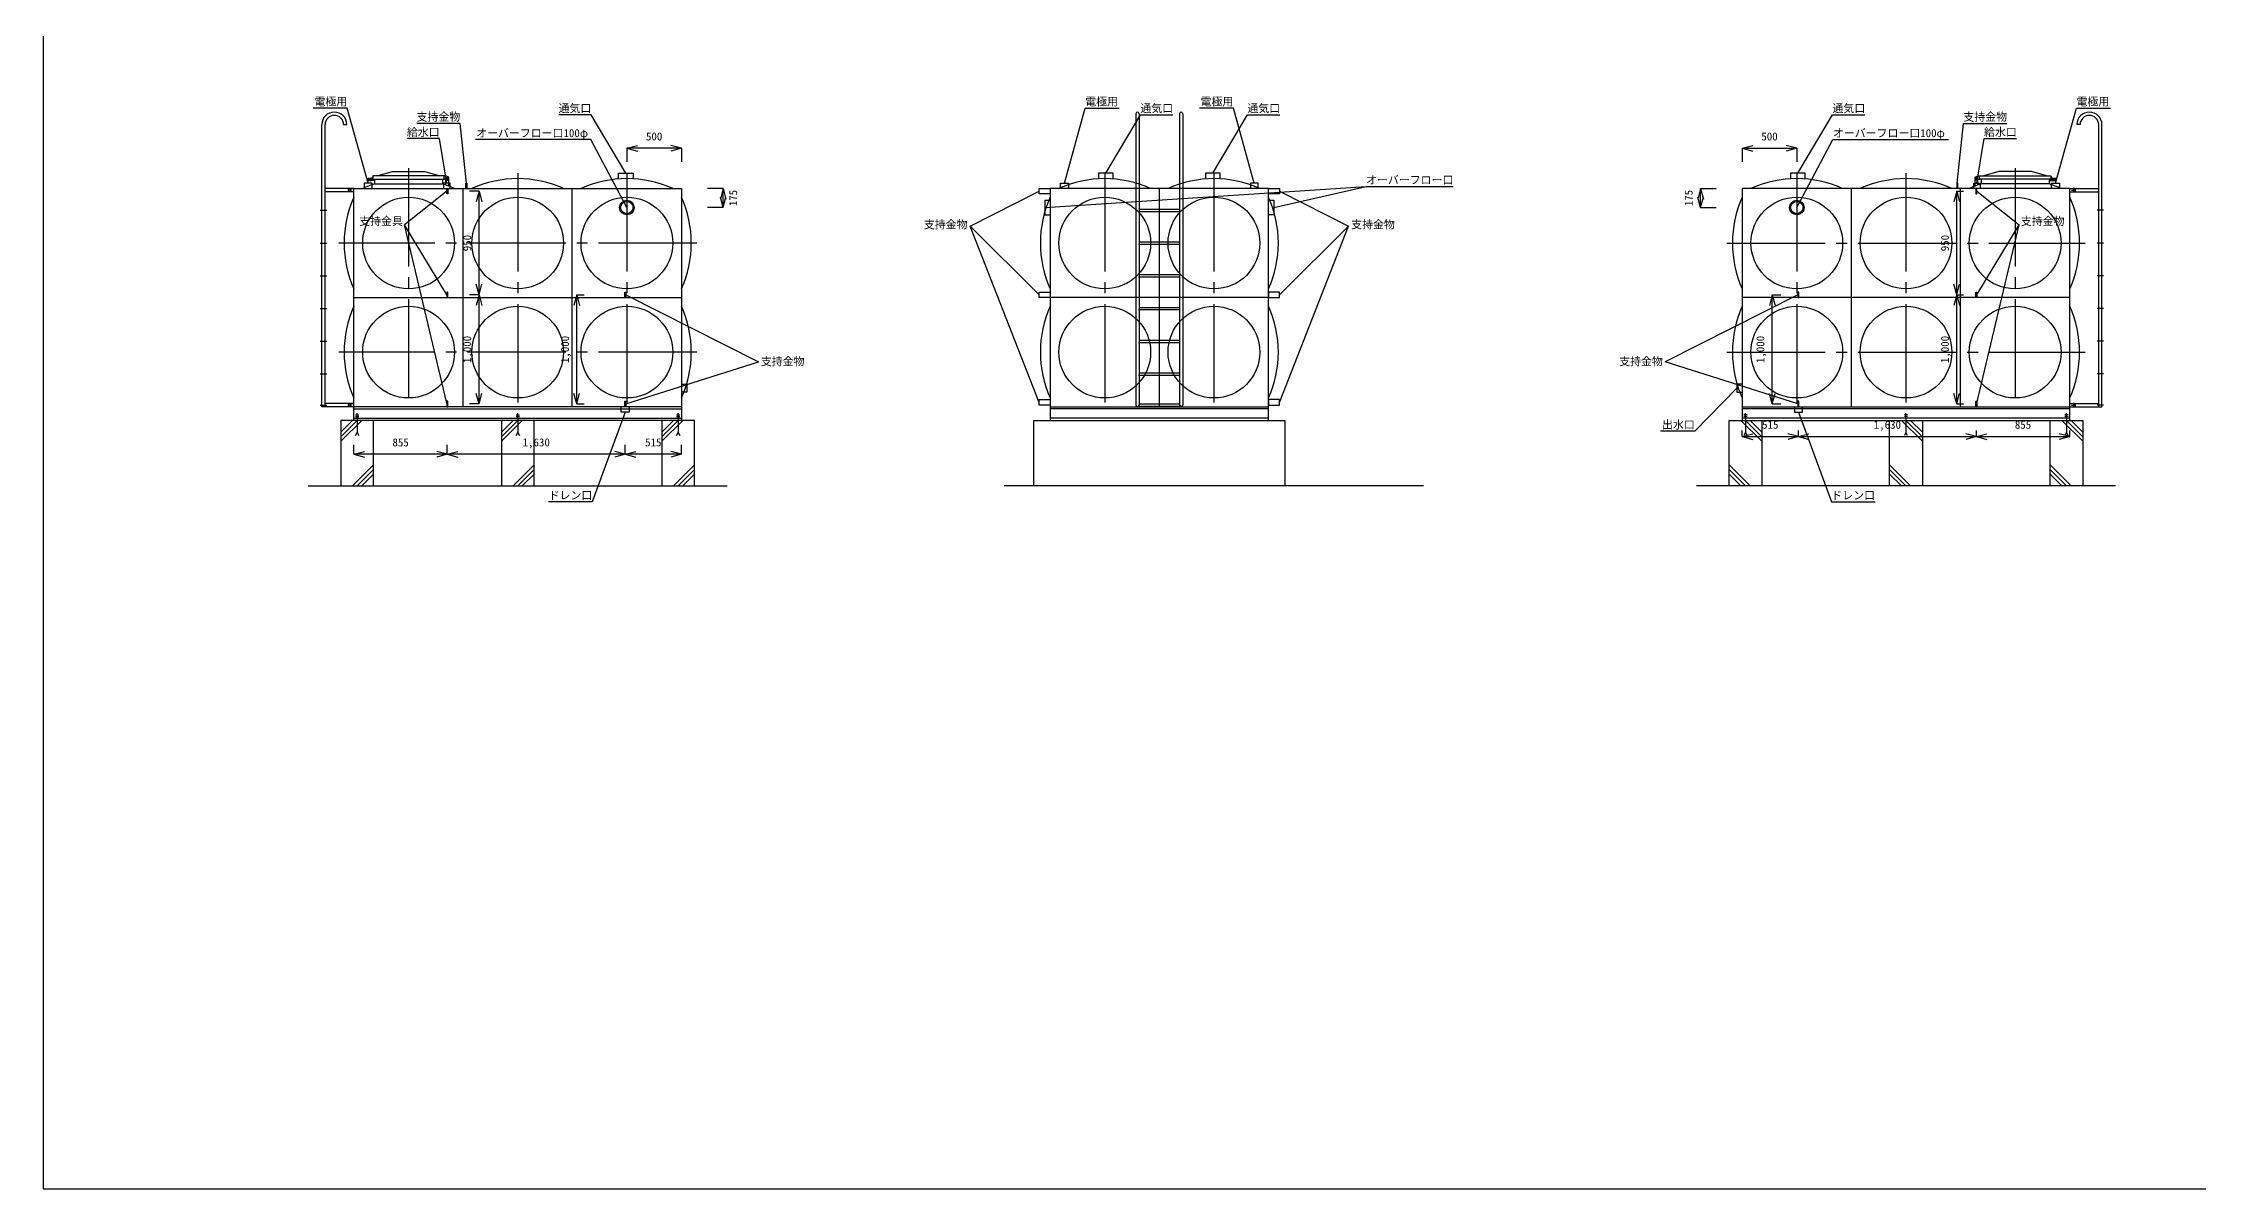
# Model space of a CAD drawing. Units: millimetres at full size, sheet at 1:100. Extents: x -12202 to 17498, y -14755 to 6245.
# Drawn here: x -12202 to 7544, y -14755 to -4255 of the extents above; entities that cross this region are included whole.
import ezdxf
from ezdxf.enums import TextEntityAlignment as Align

# ---------------------------------------------------------------- set-up
doc = ezdxf.new("R2010")
doc.units = ezdxf.units.MM
doc.header["$LTSCALE"] = 100
doc.linetypes.add('CHAIN2', pattern=[12, 9, -1, 1, -1])
doc.linetypes.add('DASHED3', pattern=[4, 3, -1])
for name, color, linetype in [('0-0_印刷枠', 7, 'Continuous'), ('0-2_基礎', 4, 'Continuous'), ('0-3_受水槽', 4, 'Continuous'), ('0-4_排水', 2, 'Continuous'), ('0-5_給水', 3, 'Continuous'), ('0-6_電線', 4, 'Continuous'), ('0-A_通気', 7, 'Continuous')]:
    doc.layers.add(name, color=color, linetype=linetype)
doc.styles.add('ＭＳ ゴシック', font='')
doc.styles.get('ＭＳ ゴシック').set_extended_font_data('MS Gothic')

msp = doc.modelspace()

# ---------------------------------------------------------------- linework, layer by layer
at = {"layer": '0-0_印刷枠'}
msp.add_lwpolyline([(17497.5, -14755.4), (17497.5, 6244.6), (-12202.5, 6244.6), (-12202.5, -14755.4)], close=True, dxfattribs=at)
at = {"layer": '0-2_基礎', "color": 5}
for p, q in [((-9475.1, -7712.6), (-9475.1, -8312.6)), ((-9175.1, -8312.6), (-9175.1, -7712.6)), ((-8005.1, -7712.6), (-8005.1, -8312.6)), ((-7705.1, -8312.6), (-7705.1, -7712.6)), ((-6535.1, -7712.6), (-6535.1, -8312.6)), ((-6235.1, -8312.6), (-6235.1, -7712.6)), ((-3127.8, -7712.6), (-827.8, -7712.6)), ((3241.5, -8312.6), (3241.5, -7712.6)), ((3541.5, -7712.6), (3541.5, -8312.6)), ((4711.5, -8312.6), (4711.5, -7712.6)), ((5011.5, -7712.6), (5011.5, -8312.6)), ((6181.5, -8312.6), (6181.5, -7712.6)), ((6481.5, -7712.6), (6481.5, -8312.6))]:
    msp.add_line(p, q, dxfattribs=at)
at = {"layer": '0-2_基礎'}
for p, q in [((-9325.1, -7712.6), (-9475.1, -7862.6)), ((-9367.1, -7712.6), (-9475.1, -7820.6)), ((-9283.1, -7712.6), (-9475.1, -7904.6)), ((-7855.1, -7712.6), (-8005.1, -7862.6)), ((-7897.1, -7712.6), (-8005.1, -7820.6)), ((-7813.1, -7712.6), (-8005.1, -7904.6)), ((-6385.1, -7712.6), (-6535.1, -7862.6)), ((-6427.1, -7712.6), (-6535.1, -7820.6)), ((-6343.1, -7712.6), (-6535.1, -7904.6)), ((3349.5, -7712.6), (3541.5, -7904.6)), ((3391.5, -7712.6), (3541.5, -7862.6)), ((3433.5, -7712.6), (3541.5, -7820.6)), ((4819.5, -7712.6), (5011.5, -7904.6)), ((4861.5, -7712.6), (5011.5, -7862.6)), ((4903.5, -7712.6), (5011.5, -7820.6)), ((6289.5, -7712.6), (6481.5, -7904.6)), ((6331.5, -7712.6), (6481.5, -7862.6)), ((6373.5, -7712.6), (6481.5, -7820.6)), ((-9175.1, -8120.6), (-9367.1, -8312.6)), ((-9175.1, -8162.6), (-9325.1, -8312.6)), ((-9175.1, -8204.6), (-9283.1, -8312.6)), ((-7705.1, -8120.6), (-7897.1, -8312.6)), ((-7705.1, -8162.6), (-7855.1, -8312.6)), ((-7705.1, -8204.6), (-7813.1, -8312.6)), ((-6235.1, -8120.6), (-6427.1, -8312.6)), ((-6235.1, -8162.6), (-6385.1, -8312.6)), ((-6235.1, -8204.6), (-6343.1, -8312.6)), ((3241.5, -8120.6), (3433.5, -8312.6)), ((3241.5, -8162.6), (3391.5, -8312.6)), ((3241.5, -8204.6), (3349.5, -8312.6)), ((4711.5, -8120.6), (4903.5, -8312.6)), ((4711.5, -8162.6), (4861.5, -8312.6)), ((4711.5, -8204.6), (4819.5, -8312.6)), ((6181.5, -8120.6), (6373.5, -8312.6)), ((6181.5, -8162.6), (6331.5, -8312.6)), ((6181.5, -8204.6), (6289.5, -8312.6))]:
    msp.add_line(p, q, dxfattribs=at)
at = {"layer": '0-2_基礎', "color": 7}
for p, q in [((-3127.8, -8312.6), (-3127.8, -7712.6)), ((-827.8, -7712.6), (-827.8, -8312.6))]:
    msp.add_line(p, q, dxfattribs=at)
at = {"layer": '0-3_受水槽'}
for p, q in [((-2192.8, -4902.6), (-2192.8, -7572.6)), ((-2162.8, -4902.6), (-2162.8, -7572.6)), ((-1792.8, -4902.6), (-1792.8, -7572.6)), ((-1762.8, -4902.6), (-1762.8, -7572.6)), ((-9650.1, -7587.6), (-9650.1, -5002.6)), ((-9620.1, -7587.6), (-9620.1, -5002.6)), ((-9450.1, -5002.6), (-9420.1, -5002.6)), ((6456.5, -5002.6), (6426.5, -5002.6)), ((6626.5, -7587.6), (6626.5, -5002.6)), ((6656.5, -7587.6), (6656.5, -5002.6)), ((-8512.6, -5472.6), (-8527.6, -5472.6)), ((-8512.6, -5502.6), (-8527.6, -5502.6)), ((-8487.6, -5485.1), (-8512.6, -5472.6)), ((-8512.6, -5556.5), (-8512.6, -5502.6)), ((-8512.6, -5510.6), (-8487.6, -5510.6)), ((-8509.3, -5495.1), (-8491.2, -5495.1)), ((-8500.1, -5505.5), (-8500.1, -5485)), ((-8487.6, -5565.8), (-8487.6, -5485.1)), ((5494, -5485.1), (5519, -5472.6)), ((5494, -5565.8), (5494, -5485.1)), ((5519, -5510.6), (5494, -5510.6)), ((5515.7, -5495.1), (5497.6, -5495.1)), ((5506.5, -5505.5), (5506.5, -5485)), ((5519, -5472.6), (5534, -5472.6)), ((5519, -5502.6), (5534, -5502.6)), ((5519, -5556.5), (5519, -5502.6)), ((-9355.1, -5587.6), (-9620.1, -5587.6)), ((-9355.1, -5617.6), (-9620.1, -5617.6)), ((-9405.1, -5587.6), (-9405.1, -5617.6)), ((6361.5, -5587.6), (6626.5, -5587.6)), ((6361.5, -5617.6), (6626.5, -5617.6)), ((6411.5, -5587.6), (6411.5, -5617.6)), ((-2167.6, -5798.1), (-1788, -5798.1)), ((-2162.8, -5777.1), (-1792.8, -5777.1)), ((-2167.6, -6098.1), (-1788, -6098.1)), ((-2162.8, -6077.1), (-1792.8, -6077.1)), ((-2167.6, -6398.1), (-1788, -6398.1)), ((-2162.8, -6377.1), (-1792.8, -6377.1)), ((-2167.6, -6698.1), (-1788, -6698.1)), ((-2162.8, -6677.1), (-1792.8, -6677.1)), ((-2167.6, -6998.1), (-1788, -6998.1)), ((-2162.8, -6977.1), (-1792.8, -6977.1)), ((-2167.6, -7298.1), (-1788, -7298.1)), ((-2162.8, -7277.1), (-1792.8, -7277.1)), ((-9355.1, -7587.6), (-9650.1, -7587.6)), ((-9355.1, -7557.6), (-9620.1, -7557.6)), ((-9405.1, -7557.6), (-9405.1, -7587.6)), ((-9355.1, -7607.6), (-6355.1, -7607.6)), ((-9355.1, -7692.6), (-6355.1, -7692.6)), ((-977.8, -7607.6), (-2977.8, -7607.6)), ((-977.8, -7692.6), (-2977.8, -7692.6)), ((-2167.6, -7583.1), (-1788, -7583.1)), ((-2162.8, -7562.1), (-1792.8, -7562.1)), ((6361.5, -7607.6), (3361.5, -7607.6)), ((6361.5, -7692.6), (3361.5, -7692.6)), ((6361.5, -7557.6), (6626.5, -7557.6)), ((6361.5, -7587.6), (6656.5, -7587.6)), ((6411.5, -7557.6), (6411.5, -7587.6))]:
    msp.add_line(p, q, dxfattribs=at)
at = {"layer": '0-3_受水槽', "color": 3, "linetype": 'CHAIN2'}
for p, q in [((-9222.6, -5488.6), (-9222.6, -5521.6)), ((-9202.6, -5521.6), (-9202.6, -5488.6)), ((-8855.1, -5401.6), (-8855.1, -7587.6)), ((-7855.1, -5447.6), (-7855.1, -7587.6)), ((-6855.1, -5447.6), (-6855.1, -7587.6)), ((-2477.8, -5447.6), (-2477.8, -7587.6)), ((-1477.8, -5447.6), (-1477.8, -7587.6)), ((3861.5, -5447.6), (3861.5, -7587.6)), ((4861.5, -5447.6), (4861.5, -7587.6)), ((5861.5, -5401.6), (5861.5, -7587.6)), ((6209, -5521.6), (6209, -5488.6)), ((6229, -5488.6), (6229, -5521.6)), ((-9370.1, -5602.6), (-9410.1, -5602.6)), ((-9390.1, -5582.6), (-9390.1, -5622.6)), ((6376.5, -5602.6), (6416.5, -5602.6)), ((6396.5, -5582.6), (6396.5, -5622.6)), ((-9665.1, -5787.6), (-9605.1, -5787.6)), ((6671.5, -5787.6), (6611.5, -5787.6)), ((-9665.1, -6087.6), (-9605.1, -6087.6)), ((-6215.1, -6087.6), (-9495.1, -6087.6)), ((3221.5, -6087.6), (6501.5, -6087.6)), ((6671.5, -6087.6), (6611.5, -6087.6)), ((-9665.1, -6387.6), (-9605.1, -6387.6)), ((6671.5, -6387.6), (6611.5, -6387.6)), ((-9665.1, -6687.6), (-9605.1, -6687.6)), ((6671.5, -6687.6), (6611.5, -6687.6)), ((-9665.1, -6987.6), (-9605.1, -6987.6)), ((-6215.1, -7087.6), (-9495.1, -7087.6)), ((3221.5, -7087.6), (6501.5, -7087.6)), ((6671.5, -6987.6), (6611.5, -6987.6)), ((-9665.1, -7287.6), (-9605.1, -7287.6)), ((6671.5, -7287.6), (6611.5, -7287.6)), ((-9665.1, -7572.6), (-9605.1, -7572.6)), ((-9370.1, -7572.6), (-9410.1, -7572.6)), ((-9390.1, -7552.6), (-9390.1, -7592.6)), ((6376.5, -7572.6), (6416.5, -7572.6)), ((6396.5, -7552.6), (6396.5, -7592.6)), ((6671.5, -7572.6), (6611.5, -7572.6))]:
    msp.add_line(p, q, dxfattribs=at)
at = {"layer": '0-3_受水槽', "color": 5}
for p, q in [((-8527.6, -5472.6), (-9182.6, -5472.6)), ((-9182.6, -5472.6), (-9182.6, -5502.6)), ((-9182.6, -5502.6), (-8527.6, -5502.6)), ((-9167.6, -5502.6), (-9167.6, -5546.4)), ((-8542.6, -5502.6), (-8542.6, -5546.4)), ((-8527.6, -5502.6), (-8527.6, -5472.6)), ((5534, -5472.6), (6189, -5472.6)), ((5534, -5502.6), (5534, -5472.6)), ((6189, -5502.6), (5534, -5502.6)), ((5549, -5502.6), (5549, -5546.4)), ((6174, -5502.6), (6174, -5546.4)), ((6189, -5472.6), (6189, -5502.6)), ((-9167.6, -5546.4), (-8542.6, -5546.4)), ((-8355.1, -7587.6), (-8355.1, -5587.6)), ((-7355.1, -7587.6), (-7355.1, -5587.6)), ((-977.8, -5587.6), (-2977.8, -5587.6)), ((-2977.8, -5587.6), (-2977.8, -7712.6)), ((-1977.8, -7587.6), (-1977.8, -5587.6)), ((-977.8, -7712.6), (-977.8, -5587.6)), ((4361.5, -7587.6), (4361.5, -5587.6)), ((5361.5, -7587.6), (5361.5, -5587.6)), ((6174, -5546.4), (5549, -5546.4)), ((-9355.1, -6587.6), (-6355.1, -6587.6)), ((-977.8, -6587.6), (-2977.8, -6587.6)), ((6361.5, -6587.6), (3361.5, -6587.6)), ((-6355.1, -7587.6), (-9355.1, -7587.6)), ((-2977.8, -7587.6), (-977.8, -7587.6)), ((3361.5, -7587.6), (6361.5, -7587.6)), ((-6235.1, -7712.6), (-9475.1, -7712.6)), ((3241.5, -7712.6), (6481.5, -7712.6))]:
    msp.add_line(p, q, dxfattribs=at)
at = {"layer": '0-3_受水槽', "color": 1}
for p, q in [((-3077.8, -5637.6), (-3077.8, -5587.6)), ((-977.8, -5637.6), (-977.8, -5587.6)), ((-2977.8, -6537.6), (-2977.8, -6587.6)), ((-977.8, -6537.6), (-977.8, -6587.6)), ((-2977.8, -7522.6), (-2977.8, -7572.6)), ((-977.8, -7522.6), (-977.8, -7572.6))]:
    msp.add_line(p, q, dxfattribs=at)
at = {"layer": '0-3_受水槽'}
for points in [[(-9182.6, -5502.6), (-9234.6, -5502.6), (-9234.6, -5495.6), (-9189.6, -5495.6), (-9189.6, -5482.6), (-9182.6, -5482.6)], [(6189, -5502.6), (6241, -5502.6), (6241, -5495.6), (6196, -5495.6), (6196, -5482.6), (6189, -5482.6)]]:
    msp.add_lwpolyline(points, close=True, dxfattribs=at)
for points in [[(-9167.6, -5514.6), (-9234.6, -5514.6), (-9234.6, -5507.6), (-9167.6, -5507.6)], [(6174, -5514.6), (6241, -5514.6), (6241, -5507.6), (6174, -5507.6)]]:
    msp.add_lwpolyline(points, dxfattribs=at)
at = {"layer": '0-3_受水槽', "color": 5}
for points in [[(-9142.6, -5472.6), (-9005.1, -5432.6), (-8705.1, -5432.6), (-8567.6, -5472.6)], [(6149, -5472.6), (6011.5, -5432.6), (5711.5, -5432.6), (5574, -5472.6)], [(-9355.1, -7712.6), (-9355.1, -5587.6), (-6355.1, -5587.6), (-6355.1, -7712.6)], [(6361.5, -7712.6), (6361.5, -5587.6), (3361.5, -5587.6), (3361.5, -7712.6)]]:
    msp.add_lwpolyline(points, dxfattribs=at)
at = {"layer": '0-3_受水槽'}
for centre in [(-8500.1, -5495.1), (5506.5, -5495.1)]:
    msp.add_circle(centre, 5, dxfattribs=at)
at = {"layer": '0-3_受水槽', "color": 5}
for centre in [(-8855.1, -6087.6), (-7855.1, -6087.6), (-6855.1, -6087.6), (-2477.8, -6087.6), (-1477.8, -6087.6), (3861.5, -6087.6), (4861.5, -6087.6), (5861.5, -6087.6), (-8855.1, -7087.6), (-7855.1, -7087.6), (-6855.1, -7087.6), (-2477.8, -7087.6), (-1477.8, -7087.6), (3861.5, -7087.6), (4861.5, -7087.6), (5861.5, -7087.6)]:
    msp.add_circle(centre, 420, dxfattribs=at)
at = {"layer": '0-3_受水槽'}
for centre, radius, start, end in [((-9535.1, -5002.6), 115, 0, 180), ((-9535.1, -5002.6), 85, 0, 180), ((-2177.8, -4902.6), 15, 0, 180), ((-1777.8, -4902.6), 15, 0, 180), ((6541.5, -5002.6), 115, 360, 180), ((6541.5, -5002.6), 85, 360, 180), ((-2177.8, -7572.6), 15, 180, 0), ((-1777.8, -7572.6), 15, 180, 0)]:
    msp.add_arc(centre, radius, start, end, dxfattribs=at)
at = {"layer": '0-3_受水槽', "color": 5}
for centre, start, end in [((-7855.1, -6522.6), 65.81, 114.19), ((-6855.1, -6522.6), 65.81, 114.19), ((-2477.8, -6522.6), 65.81, 114.19), ((-1477.8, -6522.6), 65.81, 114.19), ((3861.5, -6522.6), 65.81, 114.19), ((4861.5, -6522.6), 65.81, 114.19), ((-8420.1, -6087.6), 155.81, 204.19), ((-8855.1, -6522.6), 107.751, 114.19), ((-8855.1, -6522.6), 65.81, 72.249), ((-7290.1, -6087.6), 335.81, 24.19), ((-2042.8, -6087.6), 155.81, 204.19), ((-1912.8, -6087.6), 335.81, 24.19), ((4296.5, -6087.6), 155.81, 204.19), ((5861.5, -6522.6), 107.751, 114.19), ((5861.5, -6522.6), 65.81, 72.249), ((5426.5, -6087.6), 335.81, 24.19), ((-8420.1, -7087.6), 155.81, 204.19), ((-7290.1, -7087.6), 335.81, 24.19), ((-2042.8, -7087.6), 155.81, 204.19), ((-1912.8, -7087.6), 335.81, 24.19), ((4296.5, -7087.6), 155.81, 204.19), ((5426.5, -7087.6), 335.81, 24.19)]:
    msp.add_arc(centre, 1025, start, end, dxfattribs=at)
at = {"layer": '0-4_排水', "color": 7}
for p, q in [((-7185.8, -5139.2), (-8243.1, -5139.2)), ((-6855.1, -5762.6), (-7185.8, -5139.2)), ((3861.5, -5762.6), (4192.1, -5139.2)), ((4192.1, -5139.2), (5249.5, -5139.2)), ((-6870.1, -7637.6), (-7171.8, -8458.5)), ((3876.5, -7637.6), (4178.2, -8458.5)), ((-7171.8, -8458.5), (-7572.3, -8458.5)), ((4178.2, -8458.5), (4578.6, -8458.5))]:
    msp.add_line(p, q, dxfattribs=at)
for points in [[(-6833.6, -7587.6), (-6833.6, -7637.6), (-6906.6, -7637.6), (-6906.6, -7587.6)], [(3840, -7587.6), (3840, -7637.6), (3913, -7637.6), (3913, -7587.6)]]:
    msp.add_lwpolyline(points, dxfattribs=at)
at = {"layer": '0-4_排水', "color": 3}
for centre, radius in [((-6855.1, -5762.6), 66.5), ((-6855.1, -5762.6), 57.1), ((3861.5, -5762.6), 66.5), ((3861.5, -5762.6), 57.1)]:
    msp.add_circle(centre, radius, dxfattribs=at)
at = {"layer": '0-5_給水', "color": 7}
for points in [[(-6355.1, -7381.2), (-6305.1, -7381.2), (-6305.1, -7454.1), (-6355.1, -7454.1)], [(3361.5, -7381.2), (3311.5, -7381.2), (3311.5, -7454.1), (3361.5, -7454.1)]]:
    msp.add_lwpolyline(points, dxfattribs=at)
at = {"layer": '0-6_電線'}
for p, q in [((-6855.1, -5219.4), (-6758.5, -5193.5)), ((-6355.1, -5219.4), (-6855.1, -5219.4)), ((-6855.1, -5219.4), (-6758.5, -5245.2)), ((-6855.1, -5219.4), (-6855.1, -5343.5)), ((-6355.1, -5219.4), (-6451.7, -5193.5)), ((-6355.1, -5219.4), (-6451.7, -5245.2)), ((-6355.1, -5219.4), (-6355.1, -5343.5)), ((3361.5, -5219.4), (3458.1, -5193.5)), ((3361.5, -5219.4), (3861.5, -5219.4)), ((3361.5, -5219.4), (3458.1, -5245.2)), ((3361.5, -5219.4), (3361.5, -5343.5)), ((3861.5, -5219.4), (3764.9, -5193.5)), ((3861.5, -5219.4), (3764.9, -5245.2)), ((3861.5, -5219.4), (3861.5, -5343.5)), ((-8209.5, -5612.6), (-8297, -5612.6)), ((-8209.5, -5612.6), (-8235.4, -5709.2)), ((-8209.5, -6562.6), (-8209.5, -5612.6)), ((-8209.5, -5612.6), (-8183.7, -5709.2)), ((-5973.2, -5587.6), (-6116, -5587.6)), ((-5973.2, -5587.6), (-5999.1, -5684.2)), ((-5973.2, -5762.6), (-5999.1, -5666)), ((-5973.2, -5762.6), (-5973.2, -5587.6)), ((-5973.2, -5587.6), (-5947.3, -5684.2)), ((-5973.2, -5762.6), (-5947.3, -5666)), ((2979.6, -5587.6), (2953.7, -5684.2)), ((2979.6, -5762.6), (2953.7, -5666)), ((2979.6, -5762.6), (2979.6, -5587.6)), ((2979.6, -5587.6), (3005.5, -5684.2)), ((2979.6, -5587.6), (3122.4, -5587.6)), ((2979.6, -5762.6), (3005.5, -5666)), ((5326.8, -5612.6), (5300.9, -5709.2)), ((5326.8, -6562.6), (5326.8, -5612.6)), ((5326.8, -5612.6), (5352.7, -5709.2)), ((5326.8, -5612.6), (5388.5, -5612.6)), ((-5973.2, -5762.6), (-6116, -5762.6)), ((2979.6, -5762.6), (3122.4, -5762.6)), ((-8209.5, -6562.6), (-8235.4, -6466)), ((-8209.5, -6562.6), (-8183.7, -6466)), ((5326.8, -6562.6), (5300.9, -6466)), ((5326.8, -6562.6), (5352.7, -6466)), ((-8209.5, -6562.6), (-8297, -6562.6)), ((-8209.5, -6562.6), (-8183.7, -6659.2)), ((-7313.8, -6562.6), (-7339.7, -6659.2)), ((-7313.8, -7562.6), (-7313.8, -6562.6)), ((-7313.8, -6562.6), (-7287.9, -6659.2)), ((-7313.8, -6562.6), (-7247.4, -6562.6)), ((3636, -6562.6), (3610.1, -6659.2)), ((3636, -7562.6), (3636, -6562.6)), ((3636, -6562.6), (3661.9, -6659.2)), ((3636, -6562.6), (3714.9, -6562.6)), ((5326.8, -6562.6), (5300.9, -6659.2)), ((5326.8, -7562.6), (5326.8, -6562.6)), ((5326.8, -6562.6), (5352.7, -6659.2)), ((5326.8, -6562.6), (5388.5, -6562.6)), ((-8209.5, -7562.6), (-8235.4, -7466)), ((-8209.5, -7562.6), (-8183.7, -7466)), ((-7313.8, -7562.6), (-7339.7, -7466)), ((-7313.8, -7562.6), (-7287.9, -7466)), ((3636, -7562.6), (3610.1, -7466)), ((3636, -7562.6), (3661.9, -7466)), ((5326.8, -7562.6), (5300.9, -7466)), ((5326.8, -7562.6), (5352.7, -7466)), ((-9340.1, -7662.6), (-9310.1, -7662.6)), ((-9340.1, -7677.6), (-9310.1, -7677.6)), ((-9325.1, -7692.6), (-9325.1, -7647.6)), ((-8209.5, -7562.6), (-8297, -7562.6)), ((-7870.1, -7662.6), (-7840.1, -7662.6)), ((-7870.1, -7677.6), (-7840.1, -7677.6)), ((-7855.1, -7692.6), (-7855.1, -7647.6)), ((-7313.8, -7562.6), (-7247.4, -7562.6)), ((-6400.1, -7662.6), (-6370.1, -7662.6)), ((-6400.1, -7677.6), (-6370.1, -7677.6)), ((-6385.1, -7692.6), (-6385.1, -7647.6)), ((3406.5, -7662.6), (3376.5, -7662.6)), ((3406.5, -7677.6), (3376.5, -7677.6)), ((3391.5, -7692.6), (3391.5, -7647.6)), ((3636, -7562.6), (3714.9, -7562.6)), ((4876.5, -7662.6), (4846.5, -7662.6)), ((4876.5, -7677.6), (4846.5, -7677.6)), ((4861.5, -7692.6), (4861.5, -7647.6)), ((5326.8, -7562.6), (5388.5, -7562.6)), ((6346.5, -7662.6), (6316.5, -7662.6)), ((6346.5, -7677.6), (6316.5, -7677.6)), ((6331.5, -7692.6), (6331.5, -7647.6)), ((3361.5, -7861.4), (3361.5, -7804.2)), ((3361.5, -7861.4), (3458.1, -7835.5)), ((3361.5, -7861.4), (3876.5, -7861.4)), ((3361.5, -7861.4), (3458.1, -7887.3)), ((3876.5, -7861.4), (3779.9, -7835.5)), ((3876.5, -7861.4), (3779.9, -7887.3)), ((3876.5, -7861.4), (3876.5, -7804.2)), ((3876.5, -7861.4), (3973.1, -7835.5)), ((3876.5, -7861.4), (5506.5, -7861.4)), ((3876.5, -7861.4), (3973.1, -7887.3)), ((5506.5, -7861.4), (5409.9, -7835.5)), ((5506.5, -7861.4), (5409.9, -7887.3)), ((5506.5, -7861.4), (5506.5, -7804.2)), ((5506.5, -7861.4), (5603.1, -7835.5)), ((5506.5, -7861.4), (6361.5, -7861.4)), ((5506.5, -7861.4), (5603.1, -7887.3)), ((6361.5, -7861.4), (6264.9, -7835.5)), ((6361.5, -7861.4), (6264.9, -7887.3)), ((6361.5, -7861.4), (6361.5, -7804.2)), ((-9355.1, -8023), (-9355.1, -7938.3)), ((-9355.1, -8023), (-9258.5, -7997.1)), ((-8500.1, -8023), (-9355.1, -8023)), ((-9355.1, -8023), (-9258.5, -8048.9)), ((-8500.1, -8023), (-8596.7, -7997.1)), ((-8500.1, -8023), (-8596.7, -8048.9)), ((-8500.1, -8023), (-8500.1, -7938.3)), ((-8500.1, -8023), (-8403.5, -7997.1)), ((-6870.1, -8023), (-8500.1, -8023)), ((-8500.1, -8023), (-8403.5, -8048.9)), ((-6870.1, -8023), (-6966.7, -7997.1)), ((-6870.1, -8023), (-6966.7, -8048.9)), ((-6870.1, -8023), (-6870.1, -7938.3)), ((-6870.1, -8023), (-6773.5, -7997.1)), ((-6355.1, -8023), (-6870.1, -8023)), ((-6870.1, -8023), (-6773.5, -8048.9)), ((-6355.1, -8023), (-6451.7, -7997.1)), ((-6355.1, -8023), (-6451.7, -8048.9)), ((-6355.1, -8023), (-6355.1, -7938.3))]:
    msp.add_line(p, q, dxfattribs=at)
at = {"layer": '0-6_電線', "color": 7}
for p, q in [((-8505.1, -5612.6), (-8891.3, -5920.1)), ((-927.8, -5762.6), (-84.1, -5568.3)), ((-877.8, -5612.6), (-243.9, -5932.6)), ((5511.5, -5612.6), (5897.7, -5920.1)), ((-8505.1, -6562.6), (-8891.3, -5920.1)), ((-8505.1, -7555.1), (-8891.3, -5920.1)), ((5511.5, -6562.6), (5897.7, -5920.1)), ((5511.5, -7555.1), (5897.7, -5920.1)), ((-3077.8, -7547.6), (-3711.7, -5932.6)), ((-877.8, -6562.6), (-243.9, -5932.6)), ((-877.8, -7547.6), (-243.9, -5932.6)), ((-6865.1, -6562.6), (-5649, -7177.6)), ((3871.5, -6562.6), (2655.4, -7177.6)), ((-6865.1, -7562.6), (-5649, -7177.6)), ((3871.5, -7562.6), (2655.4, -7177.6))]:
    msp.add_line(p, q, dxfattribs=at)
at = {"layer": '0-6_電線', "color": 1}
for p, q in [((-3077.8, -5587.6), (-2977.8, -5587.6)), ((-2977.8, -5637.6), (-3077.8, -5637.6)), ((-2977.8, -5587.6), (-2977.8, -5637.6)), ((-977.8, -5587.6), (-877.8, -5587.6)), ((-877.8, -5637.6), (-977.8, -5637.6)), ((-877.8, -5587.6), (-877.8, -5637.6)), ((5501.5, -6537.6), (5511.5, -6537.6)), ((5501.5, -6587.6), (5501.5, -6537.6)), ((-8495.1, -7537.6), (-8505.1, -7537.6)), ((-8505.1, -7537.6), (-8505.1, -7587.6)), ((-8505.1, -7587.6), (-8495.1, -7587.6)), ((-8495.1, -7587.6), (-8495.1, -7537.6)), ((5501.5, -7537.6), (5511.5, -7537.6)), ((5501.5, -7587.6), (5501.5, -7537.6)), ((5511.5, -7587.6), (5501.5, -7587.6)), ((5511.5, -7537.6), (5511.5, -7587.6))]:
    msp.add_line(p, q, dxfattribs=at)
at = {"layer": '0-6_電線', "color": 3, "linetype": 'DASHED3'}
for p, q in [((-9325.1, -7692.6), (-9325.1, -7822.6)), ((-7855.1, -7692.6), (-7855.1, -7822.6)), ((-6385.1, -7692.6), (-6385.1, -7822.6)), ((3391.5, -7692.6), (3391.5, -7822.6)), ((4861.5, -7692.6), (4861.5, -7822.6)), ((6331.5, -7692.6), (6331.5, -7822.6))]:
    msp.add_line(p, q, dxfattribs=at)
at = {"layer": '0-6_電線', "color": 5}
for p, q in [((-9775.1, -8312.6), (-5935.1, -8312.6)), ((442.2, -8312.6), (-3397.8, -8312.6)), ((6781.5, -8312.6), (2941.5, -8312.6))]:
    msp.add_line(p, q, dxfattribs=at)
at = {"layer": '0-6_電線', "color": 1}
for points in [[(-8505.1, -5587.6), (-8495.1, -5587.6), (-8495.1, -5637.6), (-8505.1, -5637.6)], [(5511.5, -5587.6), (5501.5, -5587.6), (5501.5, -5637.6), (5511.5, -5637.6)], [(-8505.1, -6537.6), (-8505.1, -6587.6), (-8495.1, -6587.6), (-8495.1, -6537.6)], [(-6865.1, -6587.6), (-6875.1, -6587.6), (-6875.1, -6537.6), (-6865.1, -6537.6)], [(3871.5, -6587.6), (3881.5, -6587.6), (3881.5, -6537.6), (3871.5, -6537.6)], [(-6865.1, -7587.6), (-6875.1, -7587.6), (-6875.1, -7537.6), (-6865.1, -7537.6)], [(3871.5, -7587.6), (3881.5, -7587.6), (3881.5, -7537.6), (3871.5, -7537.6)]]:
    msp.add_lwpolyline(points, close=True, dxfattribs=at)
at = {"layer": '0-6_電線', "color": 7}
for points in [[(-3077.8, -6562.6), (-3711.7, -5932.6), (-3077.8, -5612.6)], [(-3027.8, -5762.6), (-84.1, -5568.3), (713.2, -5568.3)]]:
    msp.add_lwpolyline(points, dxfattribs=at)
at = {"layer": '0-6_電線'}
msp.add_lwpolyline([(-8209.5, -7562.6), (-8209.5, -6562.6), (-8235.4, -6659.2)], dxfattribs=at)
at = {"layer": '0-6_電線', "color": 1}
for points in [[(-2977.8, -6587.6), (-3077.8, -6587.6), (-3077.8, -6537.6), (-2977.8, -6537.6)], [(-977.8, -6587.6), (-877.8, -6587.6), (-877.8, -6537.6), (-977.8, -6537.6)], [(5511.5, -6537.6), (5511.5, -6587.6), (5501.5, -6587.6)], [(-2977.8, -7572.6), (-3077.8, -7572.6), (-3077.8, -7522.6), (-2977.8, -7522.6)], [(-977.8, -7572.6), (-877.8, -7572.6), (-877.8, -7522.6), (-977.8, -7522.6)]]:
    msp.add_lwpolyline(points, dxfattribs=at)
at = {"layer": '0-6_電線', "color": 3, "linetype": 'DASHED3'}
for points in [[(-9340.1, -7852.6), (-9325.1, -7822.6), (-9310.2, -7852.6)], [(-7870.1, -7852.6), (-7855.1, -7822.6), (-7840.2, -7852.6)], [(-6400.1, -7852.6), (-6385.1, -7822.6), (-6370.2, -7852.6)], [(3406.4, -7852.6), (3391.5, -7822.6), (3376.5, -7852.6)], [(4876.4, -7852.6), (4861.5, -7822.6), (4846.5, -7852.6)], [(6346.4, -7852.6), (6331.5, -7822.6), (6316.5, -7852.6)]]:
    msp.add_lwpolyline(points, dxfattribs=at)
at = {"layer": '0-A_通気'}
for p, q in [((-9416.8, -4850.4), (-9727.4, -4850.4)), ((-9225.1, -5537.6), (-9416.8, -4850.4)), ((-7181.6, -4911.4), (-7478.3, -4911.4)), ((-6865.1, -5448.2), (-7181.6, -4911.4)), ((-2467.8, -5448.2), (-2151.3, -4911.4)), ((-2151.3, -4911.4), (-1854.6, -4911.4)), ((-1487.8, -5448.2), (-1171.3, -4911.4)), ((-1171.3, -4911.4), (-874.6, -4911.4)), ((3871.5, -5448.2), (4188, -4911.4)), ((4188, -4911.4), (4484.6, -4911.4)), ((6231.5, -5537.6), (6423.2, -4850.4)), ((6423.2, -4850.4), (6733.8, -4850.4)), ((-3027.8, -5696.1), (-2977.8, -5696.1)), ((-2884.3, -5537.6), (-2811.3, -5537.6)), ((-2884.3, -5587.6), (-2884.3, -5537.6)), ((-2811.3, -5537.6), (-2811.3, -5587.6)), ((-1071.3, -5537.6), (-1144.2, -5537.6)), ((-1144.2, -5537.6), (-1144.2, -5587.6)), ((-1071.3, -5587.6), (-1071.3, -5537.6)), ((3311.5, -7417.6), (2927.1, -7811.5)), ((2927.1, -7811.5), (2611.4, -7811.5))]:
    msp.add_line(p, q, dxfattribs=at)
for points in [[(-2847.8, -5537.6), (-2656.1, -4850.4), (-2345.5, -4850.4)], [(-1107.8, -5537.6), (-1299.5, -4850.4), (-1610.1, -4850.4)], [(-8505.1, -5537.6), (-8570.2, -5130.6), (-8866.1, -5130.6)], [(-8325.1, -5537.6), (-8382.2, -4993.4), (-8780.2, -4993.4)], [(5331.5, -5537.6), (5388.5, -4993.4), (5786.6, -4993.4)], [(5511.5, -5537.6), (5576.6, -5130.6), (5872.5, -5130.6)], [(-6931.6, -5500.5), (-6931.6, -5448.2), (-6798.6, -5448.2), (-6798.6, -5499.2)], [(-2401.3, -5500.5), (-2401.3, -5448.2), (-2534.3, -5448.2), (-2534.3, -5499.2)], [(-1421.3, -5500.5), (-1421.3, -5448.2), (-1554.3, -5448.2), (-1554.3, -5499.2)], [(3938, -5500.5), (3938, -5448.2), (3805, -5448.2), (3805, -5499.2)], [(-9188.6, -5587.6), (-9188.6, -5537.6), (-9261.6, -5537.6), (-9261.6, -5587.6)], [(-8475.1, -5587.6), (-8475.1, -5537.6), (-8535.1, -5537.6), (-8535.1, -5587.6)], [(-8330.1, -5587.6), (-8330.1, -5537.6), (-8320.1, -5537.6), (-8320.1, -5587.6)], [(-3027.8, -5696.1), (-3027.8, -5829.1), (-2977.8, -5829.1)], [(-977.8, -5696.1), (-927.8, -5696.1), (-927.8, -5829.1), (-977.8, -5829.1)], [(5481.5, -5587.6), (5481.5, -5537.6), (5541.5, -5537.6), (5541.5, -5587.6)], [(6195, -5587.6), (6195, -5537.6), (6268, -5537.6), (6268, -5587.6)]]:
    msp.add_lwpolyline(points, dxfattribs=at)
at = {"layer": '0-A_通気', "color": 1}
msp.add_lwpolyline([(5336.5, -5587.6), (5336.5, -5537.6), (5326.5, -5537.6), (5326.5, -5587.6)], dxfattribs=at)

# ---------------------------------------------------------------- texts
at = {"layer": '0-4_排水', "color": 7, "style": 'ＭＳ ゴシック'}
for s, p in [('オーバーフロー口100φ', (-8235.8, -5139.2)), ('オーバーフロー口100φ', (4192.1, -5139.2)), ('ドレン口', (-7571.8, -8458.5)), ('ドレン口', (4178.2, -8458.5))]:
    msp.add_text(s, height=73.31, dxfattribs=at).set_placement(p, align=Align.BOTTOM_LEFT)
at = {"layer": '0-6_電線', "color": 7, "style": 'ＭＳ ゴシック'}
for s, p in [('500', (-6680.1, -5169.4)), ('500', (3536.5, -5169.4)), ('オーバーフロー口', (-84.1, -5568.3)), ('支持金具', (-9307.3, -5946.2)), ('支持金物', (-4135, -5976.5)), ('支持金物', (-220.6, -5976.5)), ('支持金物', (5913.7, -5946.2)), ('支持金物', (-5628, -7230.8)), ('支持金物', (2234.3, -7230.8)), ('855', (-9002.6, -7973)), ('1,630', (-7810.1, -7973)), ('515', (-6687.6, -7973)), ('515', (3544, -7811.4)), ('1,630', (4566.5, -7811.4)), ('855', (5859, -7811.4))]:
    msp.add_text(s, height=73.31, dxfattribs=at).set_placement(p, align=Align.BOTTOM_LEFT)
for s, p in [('175', (-5823.2, -5750.1)), ('175', (2929.6, -5750.1)), ('950', (-8259.5, -6162.6)), ('950', (5276.8, -6162.6)), ('1,000', (-8259.5, -7187.6)), ('1,000', (-7363.8, -7187.6)), ('1,000', (3586, -7187.6)), ('1,000', (5276.8, -7187.6))]:
    msp.add_text(s, height=73.31, rotation=90, dxfattribs=at).set_placement(p, align=Align.BOTTOM_LEFT)
at = {"layer": '0-A_通気', "style": 'ＭＳ ゴシック'}
for s, p in [('電極用', (-9716.8, -4850.4)), ('支持金物', (-8781.4, -4989.9)), ('通気口', (-7481.6, -4911.4)), ('電極用', (-2656.1, -4850.4)), ('通気口', (-2151.3, -4911.4)), ('電極用', (-1599.5, -4850.4)), ('通気口', (-1171.3, -4911.4)), ('通気口', (4188, -4911.4)), ('支持金物', (5387.7, -4989.9)), ('電極用', (6423.2, -4850.4)), ('給水口', (-8870.2, -5130.6)), ('給水口', (5576.6, -5130.6)), ('出水口', (2627.1, -7811.5))]:
    msp.add_text(s, height=73.31, dxfattribs=at).set_placement(p, align=Align.BOTTOM_LEFT)

doc.saveas('drawing.dxf')
